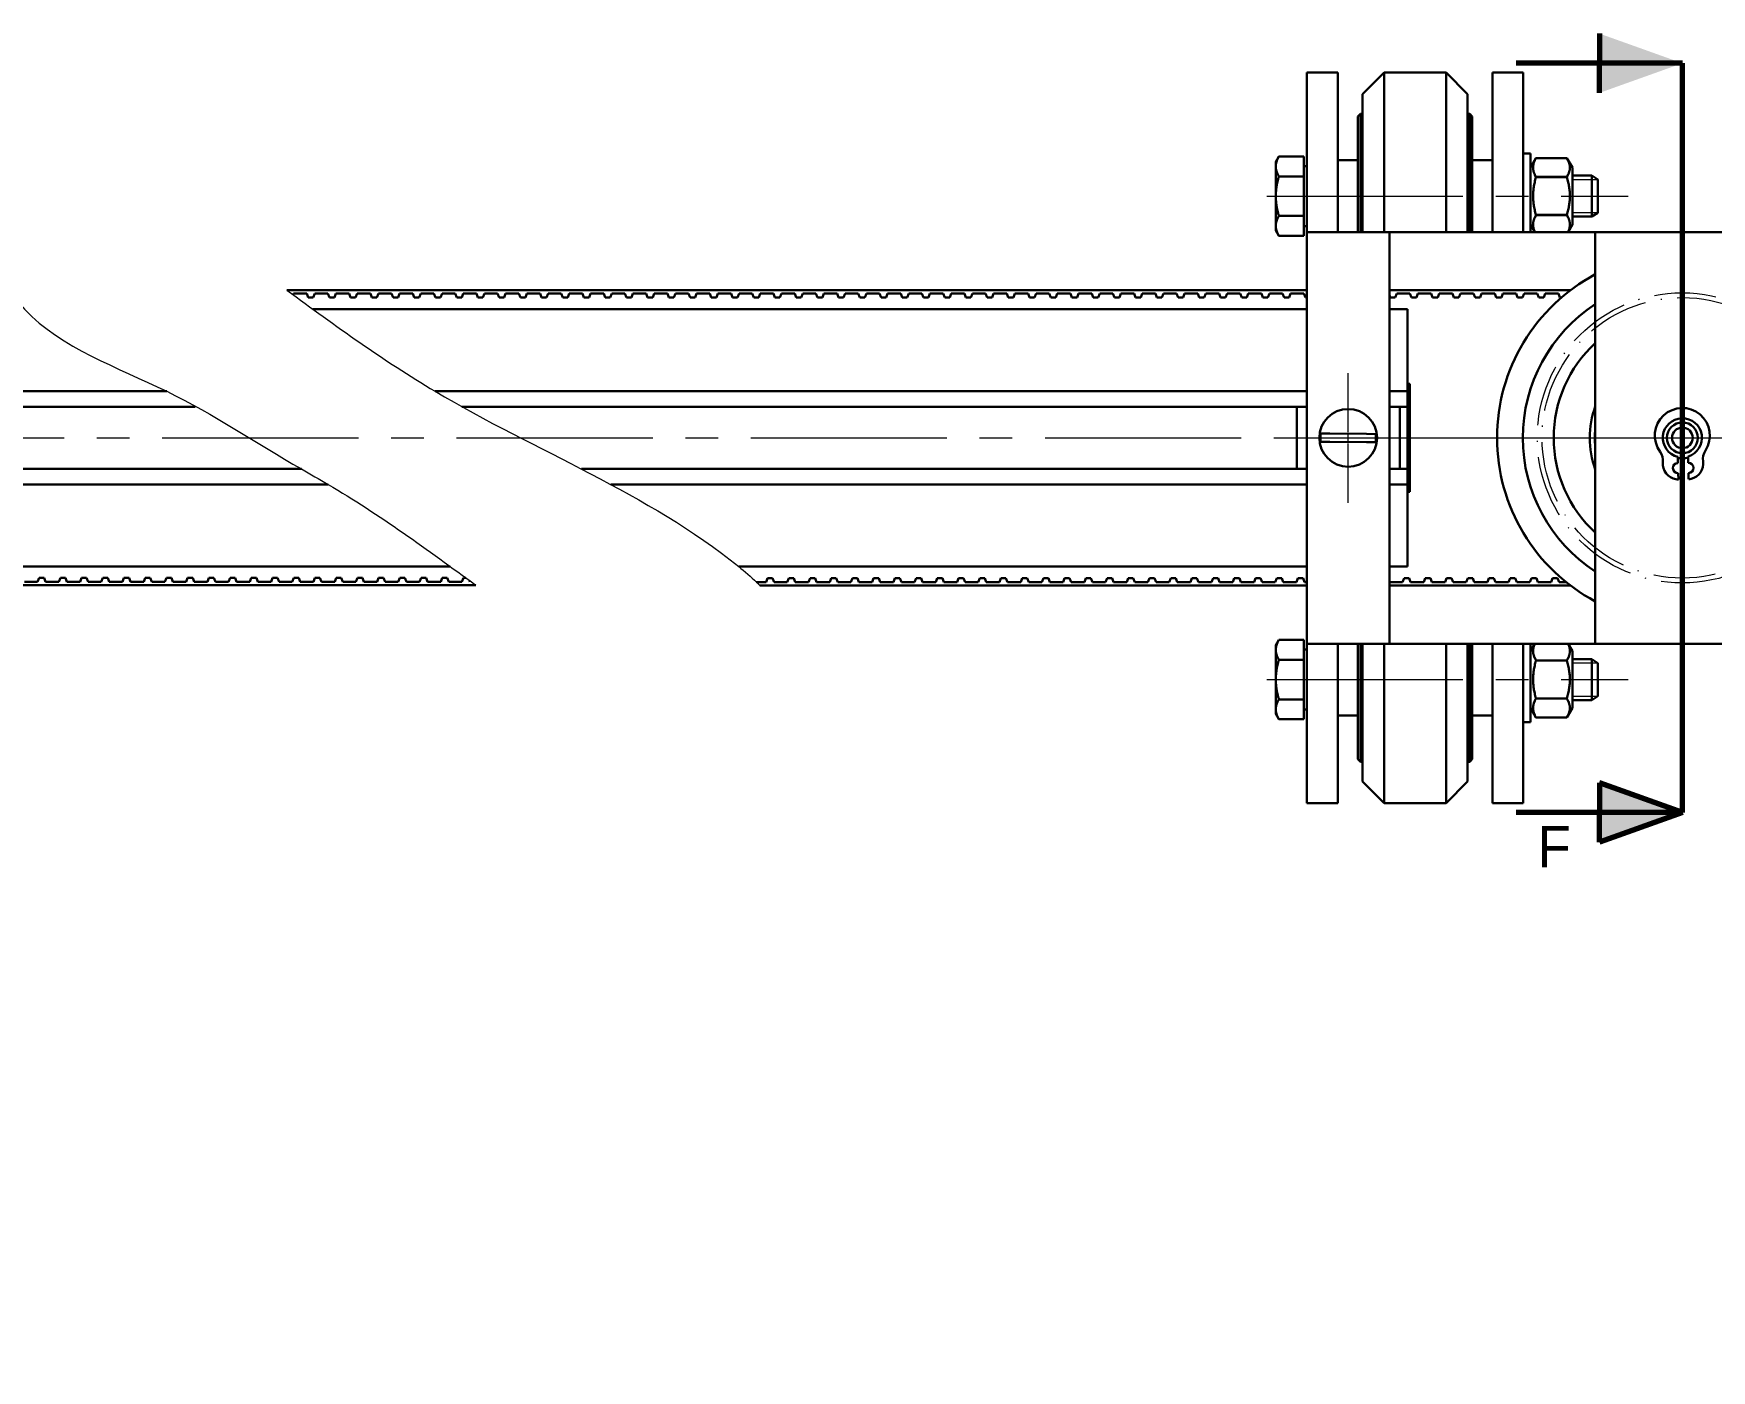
# Model space of a CAD drawing. Header units: millimetres. Extents: x 587 to 10361, y -8386 to 1488.
# Drawn here: x 8144.3 to 8307.3, y -6360.2 to -6230.4 of the extents above; entities that cross this region are included whole.
import ezdxf

# ---------------------------------------------------------------- set-up
doc = ezdxf.new("R2010")
doc.units = ezdxf.units.MM
doc.linetypes.add('ACAD_ISO10W100', pattern=[18, 12, -3, 0, -3])
doc.linetypes.add('CENTER2', pattern=[28.575, 19.05, -3.175, 3.175, -3.175])
for name, color, linetype, lineweight in [('Bgruba', 130, 'Continuous', 70), ('Cienka', 30, 'Continuous', 0), ('Gruba', 7, 'Continuous', 30), ('Przekrój', 50, 'Continuous', 15), ('Symetria', 210, 'ACAD_ISO10W100', 0), ('Widoczne (ISO)', 7, 'Continuous', 30), ('Wymiar', 3, 'Continuous', 20)]:
    doc.layers.add(name, color=color, linetype=linetype, lineweight=lineweight)
doc.dimstyles.get("Standard").update_dxf_attribs({"dimtxt": 2, "dimasz": 1, "dimexe": 0.18, "dimexo": 0.0625, "dimgap": 0.09, "dimtad": 1, "dimzin": 0, "dimdsep": 46, "dimtxsty": 'Standard', "dimcen": 1, "dimadec": 0, "dimazin": 0, "dimtfac": 1, "dimtofl": 0, "dimtmove": 0, "dimatfit": 3, "dimfxl": 1, "dimtolj": 1, "dimtzin": 0, "dimarcsym": 0})

# ---------------------------------------------------------------- blocks, each defined once
blk = doc.blocks.new('*U539')
at = {"layer": 'Symetria', "color": 0, "linetype": 'CENTER2', "transparency": 16777216}
blk.add_line((-3.7, 0), (31.4, 0), dxfattribs=at)
blk = doc.blocks.new('*U540')
at = {"layer": 'Symetria', "color": 0, "linetype": 'CENTER2', "transparency": 16777216}
blk.add_line((-3.7, 0), (31.4, 0), dxfattribs=at)
blk = doc.blocks.new('*U557')
at = {"layer": 'Symetria', "color": 0, "linetype": 'CENTER2', "transparency": 16777216}
for p, q in [((0, 0.38), (0, 5.4)), ((-5.4, 0), (-0.38, 0)), ((0.38, 0), (5.4, 0)), ((0, -5.4), (0, -0.38))]:
    blk.add_line(p, q, dxfattribs=at)
at = {"layer": 'Symetria', "color": 0, "linetype": 'Continuous', "transparency": 16777216}
for p, q in [((-0.19, 0), (0.19, 0)), ((0, -0.19), (0, 0.19))]:
    blk.add_line(p, q, dxfattribs=at)
blk = doc.blocks.new('*U558')
at = {"layer": 'Symetria', "color": 0, "linetype": 'CENTER2', "transparency": 16777216}
for p, q in [((0, 0.56), (0, 6.3)), ((-6.3, 0), (-0.56, 0)), ((0.56, 0), (6.3, 0)), ((0, -6.3), (0, -0.56))]:
    blk.add_line(p, q, dxfattribs=at)
at = {"layer": 'Symetria', "color": 0, "linetype": 'Continuous', "transparency": 16777216}
for p, q in [((-0.28, 0), (0.28, 0)), ((0, -0.28), (0, 0.28))]:
    blk.add_line(p, q, dxfattribs=at)
blk = doc.blocks.new('*U559')
at = {"layer": 'Symetria', "color": 0, "linetype": 'CENTER2', "transparency": 16777216}
for p, q in [((0, 3.6), (0, 21.5)), ((-21.5, 0), (-3.6, 0)), ((3.6, 0), (21.5, 0)), ((0, -21.5), (0, -3.6))]:
    blk.add_line(p, q, dxfattribs=at)
at = {"layer": 'Symetria', "color": 0, "linetype": 'Continuous', "transparency": 16777216}
for p, q in [((0, -1.8), (0, 1.8)), ((-1.8, 0), (1.8, 0))]:
    blk.add_line(p, q, dxfattribs=at)
blk = doc.blocks.new('*U561')
at = {"layer": 'Symetria', "color": 0, "linetype": 'CENTER2', "transparency": 16777216}
blk.add_line((-118.71, 0), (441.38, 0), dxfattribs=at)
blk = doc.blocks.new('*D643')
at = {"layer": 'Defpoints', "color": 0, "transparency": 16777216}
for p in [(7698.84, -6299.64), (8330.99, -6299.64), (8330.99, -6552.91)]:
    blk.add_point(p, dxfattribs=at)
at = {"layer": 'Wymiar', "color": 0, "lineweight": -2, "transparency": 16777216}
for p, q in [((7698.84, -6299.7), (7698.84, -6553.09)), ((8330.99, -6299.7), (8330.99, -6553.09)), ((7699.84, -6552.91), (8329.99, -6552.91))]:
    blk.add_line(p, q, dxfattribs=at)
at = {"layer": 'Wymiar', "color": 0, "transparency": 16777216}
for points in [[(7699.84, -6552.75), (7699.84, -6553.08), (7698.84, -6552.91)], [(8329.99, -6552.75), (8329.99, -6553.08), (8330.99, -6552.91)]]:
    blk.add_solid(points, dxfattribs=at)
at = {"layer": 'Wymiar', "color": 0, "transparency": 16777216, "insert": (8014.92, -6549.32), "char_height": 2, "attachment_point": 5}
blk.add_mtext('\\A1;{\\H3.5x;1443}', dxfattribs=at)

msp = doc.modelspace()

# ---------------------------------------------------------------- hatches: boundary and pattern name
at = {"layer": 'Bgruba'}
h = msp.add_hatch(color=256, dxfattribs=at)
h.dxf.hatch_style = 1
h.paths.add_polyline_path([(8296.382, -6236.126), (8303.447, -6233.598), (8303.447, -6233.24), (8296.382, -6233.24)])
h.paths.add_polyline_path([(8296.382, -6233.24), (8303.447, -6233.24), (8303.447, -6232.883), (8296.382, -6230.355)])
h.paths.add_polyline_path([(8303.447, -6233.24), (8304.447, -6233.24), (8303.447, -6232.883)])
h.paths.add_polyline_path([(8303.447, -6233.598), (8304.447, -6233.24), (8303.447, -6233.24)])
h = msp.add_hatch(color=256, dxfattribs=at)
h.dxf.hatch_style = 1
h.paths.add_polyline_path([(8296.382, -6308.919), (8303.447, -6306.391), (8303.447, -6306.034), (8296.382, -6306.034)])
h.paths.add_polyline_path([(8296.382, -6306.034), (8303.447, -6306.034), (8303.447, -6305.676), (8296.382, -6303.148)])
h.paths.add_polyline_path([(8303.447, -6306.034), (8304.447, -6306.034), (8303.447, -6305.676)])
h.paths.add_polyline_path([(8303.447, -6306.391), (8304.447, -6306.034), (8303.447, -6306.034)])

# ---------------------------------------------------------------- linework, layer by layer
for p, q in [((8296.382, -6230.355), (8296.382, -6233.24)), ((8304.447, -6233.24), (8288.317, -6233.24)), ((8296.382, -6236.126), (8296.382, -6233.24)), ((8304.447, -6306.034), (8304.447, -6233.24)), ((8304.447, -6306.034), (8296.382, -6303.148)), ((8296.382, -6303.148), (8296.382, -6306.034)), ((8304.447, -6306.034), (8288.317, -6306.034)), ((8304.447, -6306.034), (8296.382, -6308.919)), ((8296.382, -6308.919), (8296.382, -6306.034))]:
    msp.add_line(p, q, dxfattribs=at)
at = {"layer": 'Cienka'}
for p, q in [((8290.166, -6244.527), (8290.171, -6244.527)), ((8293.293, -6244.527), (8293.298, -6244.527)), ((8293.772, -6244.527), (8296.242, -6244.527)), ((8290.171, -6247.762), (8290.166, -6247.762)), ((8293.298, -6247.762), (8293.293, -6247.762)), ((8296.242, -6247.762), (8293.772, -6247.762)), ((8290.166, -6291.494), (8290.171, -6291.494)), ((8293.293, -6291.494), (8293.298, -6291.494)), ((8296.242, -6291.513), (8293.772, -6291.513)), ((8290.171, -6294.728), (8290.166, -6294.728)), ((8293.298, -6294.728), (8293.293, -6294.728)), ((8293.772, -6294.747), (8296.242, -6294.747))]:
    msp.add_line(p, q, dxfattribs=at)
at = {"layer": 'Gruba'}
for p, q in [((8267.99, -6234.154), (8267.99, -6249.637)), ((8267.99, -6234.154), (8270.99, -6234.154)), ((8270.99, -6234.154), (8270.99, -6249.637)), ((8273.39, -6236.254), (8275.49, -6234.154)), ((8275.49, -6234.154), (8281.49, -6234.154)), ((8275.49, -6249.637), (8275.49, -6234.154)), ((8283.59, -6236.254), (8281.49, -6234.154)), ((8281.49, -6249.637), (8281.49, -6234.154)), ((8285.99, -6234.154), (8285.99, -6249.637)), ((8285.99, -6234.154), (8288.99, -6234.154)), ((8288.99, -6234.154), (8288.99, -6249.637)), ((8273.39, -6249.637), (8273.39, -6236.254)), ((8283.59, -6249.637), (8283.59, -6236.254)), ((8272.94, -6238.404), (8273.19, -6238.154)), ((8272.94, -6249.637), (8272.94, -6238.404)), ((8273.39, -6238.154), (8273.19, -6238.154)), ((8273.19, -6249.637), (8273.19, -6238.154)), ((8283.59, -6238.154), (8283.79, -6238.154)), ((8284.04, -6238.404), (8283.79, -6238.154)), ((8283.79, -6249.637), (8283.79, -6238.154)), ((8284.04, -6249.637), (8284.04, -6238.404)), ((8288.99, -6242.006), (8289.692, -6242.006)), ((8289.692, -6242.006), (8289.692, -6246.154)), ((8270.99, -6242.654), (8272.94, -6242.654)), ((8272.94, -6249.637), (8272.94, -6242.654)), ((8284.04, -6242.654), (8285.99, -6242.654)), ((8289.692, -6243.384), (8290.228, -6242.456)), ((8289.692, -6243.384), (8290.228, -6242.456)), ((8289.692, -6243.384), (8289.692, -6243.384)), ((8289.692, -6248.904), (8289.692, -6243.384)), ((8293.232, -6242.449), (8290.232, -6242.449)), ((8293.232, -6242.449), (8290.232, -6242.449)), ((8293.772, -6243.384), (8293.236, -6242.456)), ((8293.772, -6243.384), (8293.236, -6242.456)), ((8293.772, -6248.904), (8293.772, -6243.384)), ((8293.772, -6243.384), (8293.772, -6248.904)), ((8293.232, -6244.287), (8290.232, -6244.287)), ((8293.232, -6244.306), (8290.232, -6244.306)), ((8293.772, -6244.144), (8295.309, -6244.144)), ((8293.772, -6244.144), (8295.639, -6244.144)), ((8296.242, -6244.527), (8295.639, -6244.144)), ((8295.639, -6244.144), (8295.639, -6248.144)), ((8296.242, -6247.762), (8296.242, -6244.527)), ((8296.242, -6244.527), (8296.242, -6247.762)), ((8289.692, -6249.637), (8289.692, -6246.154)), ((8293.232, -6247.982), (8290.232, -6247.982)), ((8293.232, -6248.001), (8290.232, -6248.001)), ((8293.772, -6248.144), (8295.309, -6248.144)), ((8295.639, -6248.144), (8293.772, -6248.144)), ((8296.242, -6247.762), (8295.639, -6248.144)), ((8267.99, -6249.637), (8275.99, -6249.637)), ((8267.99, -6249.637), (8267.99, -6289.637)), ((8275.99, -6249.637), (8295.99, -6249.637)), ((8275.99, -6289.637), (8275.99, -6249.637)), ((8289.692, -6248.904), (8290.115, -6249.637)), ((8289.692, -6248.904), (8290.115, -6249.637)), ((8289.692, -6248.923), (8289.692, -6248.923)), ((8293.772, -6248.904), (8293.349, -6249.637)), ((8293.772, -6248.904), (8293.349, -6249.637)), ((8295.99, -6289.637), (8295.99, -6249.637)), ((8330.99, -6249.637), (8295.99, -6249.637)), ((8267.99, -6255.303), (8168.931, -6255.301)), ((8293.56, -6255.303), (8275.99, -6255.303)), ((8169.524, -6255.733), (8169.567, -6255.614)), ((8169.567, -6255.614), (8170.85, -6255.614)), ((8170.85, -6255.614), (8170.993, -6256.009)), ((8170.993, -6256.009), (8171.484, -6256.009)), ((8171.484, -6256.009), (8171.628, -6255.614)), ((8171.628, -6255.614), (8172.91, -6255.614)), ((8172.91, -6255.614), (8173.054, -6256.009)), ((8173.054, -6256.009), (8173.544, -6256.009)), ((8173.544, -6256.009), (8173.688, -6255.614)), ((8173.688, -6255.614), (8174.97, -6255.614)), ((8174.97, -6255.614), (8175.114, -6256.009)), ((8175.114, -6256.009), (8175.605, -6256.009)), ((8175.605, -6256.009), (8175.748, -6255.614)), ((8175.748, -6255.614), (8177.031, -6255.614)), ((8177.031, -6255.614), (8177.174, -6256.01)), ((8177.174, -6256.01), (8177.665, -6256.01)), ((8177.665, -6256.01), (8177.809, -6255.614)), ((8177.809, -6255.614), (8179.091, -6255.614)), ((8179.091, -6255.614), (8179.235, -6256.01)), ((8179.235, -6256.01), (8179.725, -6256.01)), ((8179.725, -6256.01), (8179.869, -6255.614)), ((8179.869, -6255.614), (8181.151, -6255.615)), ((8181.151, -6255.615), (8181.295, -6256.01)), ((8181.295, -6256.01), (8181.786, -6256.01)), ((8181.786, -6256.01), (8181.929, -6255.615)), ((8181.929, -6255.615), (8183.212, -6255.615)), ((8183.212, -6255.615), (8183.356, -6256.01)), ((8183.356, -6256.01), (8183.846, -6256.01)), ((8183.846, -6256.01), (8183.99, -6255.615)), ((8183.99, -6255.615), (8185.272, -6255.615)), ((8185.272, -6255.615), (8185.416, -6256.01)), ((8185.416, -6256.01), (8185.906, -6256.01)), ((8185.906, -6256.01), (8186.05, -6255.615)), ((8186.05, -6255.615), (8187.332, -6255.615)), ((8187.332, -6255.615), (8187.476, -6256.01)), ((8187.476, -6256.01), (8187.967, -6256.01)), ((8187.967, -6256.01), (8188.11, -6255.615)), ((8188.11, -6255.615), (8189.393, -6255.615)), ((8189.393, -6255.615), (8189.537, -6256.01)), ((8189.537, -6256.01), (8190.027, -6256.01)), ((8190.027, -6256.01), (8190.171, -6255.615)), ((8190.171, -6255.615), (8191.453, -6255.615)), ((8191.453, -6255.615), (8191.597, -6256.01)), ((8191.597, -6256.01), (8192.087, -6256.01)), ((8192.087, -6256.01), (8192.231, -6255.615)), ((8192.231, -6255.615), (8193.514, -6255.615)), ((8193.514, -6255.615), (8193.657, -6256.01)), ((8193.657, -6256.01), (8194.148, -6256.01)), ((8194.148, -6256.01), (8194.292, -6255.615)), ((8194.292, -6255.615), (8195.574, -6255.615)), ((8195.574, -6255.615), (8195.718, -6256.01)), ((8195.718, -6256.01), (8196.208, -6256.01)), ((8196.208, -6256.01), (8196.352, -6255.615)), ((8196.352, -6255.615), (8197.634, -6255.615)), ((8197.634, -6255.615), (8197.778, -6256.01)), ((8197.778, -6256.01), (8198.269, -6256.01)), ((8198.269, -6256.01), (8198.412, -6255.615)), ((8198.412, -6255.615), (8199.695, -6255.615)), ((8199.695, -6255.615), (8199.838, -6256.01)), ((8199.838, -6256.01), (8200.329, -6256.01)), ((8200.329, -6256.01), (8200.473, -6255.615)), ((8200.473, -6255.615), (8201.755, -6255.615)), ((8201.755, -6255.615), (8201.899, -6256.01)), ((8201.899, -6256.01), (8202.389, -6256.01)), ((8202.389, -6256.01), (8202.533, -6255.615)), ((8202.533, -6255.615), (8203.815, -6255.615)), ((8203.815, -6255.615), (8203.959, -6256.01)), ((8203.959, -6256.01), (8204.45, -6256.01)), ((8204.45, -6256.01), (8204.593, -6255.615)), ((8204.593, -6255.615), (8205.876, -6255.615)), ((8205.876, -6255.615), (8206.02, -6256.01)), ((8206.02, -6256.01), (8206.51, -6256.01)), ((8206.51, -6256.01), (8206.654, -6255.615)), ((8206.654, -6255.615), (8207.936, -6255.615)), ((8207.936, -6255.615), (8208.08, -6256.01)), ((8208.08, -6256.01), (8208.57, -6256.01)), ((8208.57, -6256.01), (8208.714, -6255.615)), ((8208.714, -6255.615), (8209.996, -6255.615)), ((8209.996, -6255.615), (8210.14, -6256.01)), ((8210.14, -6256.01), (8210.631, -6256.01)), ((8210.631, -6256.01), (8210.774, -6255.615)), ((8210.774, -6255.615), (8212.057, -6255.615)), ((8212.057, -6255.615), (8212.201, -6256.01)), ((8212.201, -6256.01), (8212.691, -6256.01)), ((8212.691, -6256.01), (8212.835, -6255.615)), ((8212.835, -6255.615), (8214.117, -6255.615)), ((8214.117, -6255.615), (8214.261, -6256.01)), ((8214.261, -6256.01), (8214.751, -6256.01)), ((8214.751, -6256.01), (8214.895, -6255.615)), ((8214.895, -6255.615), (8216.178, -6255.615)), ((8216.178, -6255.615), (8216.321, -6256.01)), ((8216.321, -6256.01), (8216.812, -6256.01)), ((8216.812, -6256.01), (8216.956, -6255.615)), ((8216.956, -6255.615), (8218.238, -6255.615)), ((8218.238, -6255.615), (8218.382, -6256.01)), ((8218.382, -6256.01), (8218.872, -6256.01)), ((8218.872, -6256.01), (8219.016, -6255.615)), ((8219.016, -6255.615), (8220.298, -6255.615)), ((8220.298, -6255.615), (8220.442, -6256.01)), ((8220.442, -6256.01), (8220.932, -6256.01)), ((8220.932, -6256.01), (8221.076, -6255.615)), ((8221.076, -6255.615), (8222.359, -6255.615)), ((8222.359, -6255.615), (8222.502, -6256.01)), ((8222.502, -6256.01), (8222.993, -6256.01)), ((8222.993, -6256.01), (8223.137, -6255.615)), ((8223.137, -6255.615), (8224.419, -6255.615)), ((8224.419, -6255.615), (8224.563, -6256.01)), ((8224.563, -6256.01), (8225.053, -6256.01)), ((8225.053, -6256.01), (8225.197, -6255.615)), ((8225.197, -6255.615), (8226.479, -6255.615)), ((8226.479, -6255.615), (8226.623, -6256.011)), ((8226.623, -6256.011), (8227.114, -6256.011)), ((8227.114, -6256.011), (8227.257, -6255.615)), ((8227.257, -6255.615), (8228.54, -6255.615)), ((8228.54, -6255.615), (8228.683, -6256.011)), ((8228.683, -6256.011), (8229.174, -6256.011)), ((8229.174, -6256.011), (8229.318, -6255.615)), ((8229.318, -6255.615), (8230.6, -6255.616)), ((8230.6, -6255.616), (8230.744, -6256.011)), ((8230.744, -6256.011), (8231.234, -6256.011)), ((8231.234, -6256.011), (8231.378, -6255.616)), ((8231.378, -6255.616), (8232.66, -6255.616)), ((8232.66, -6255.616), (8232.804, -6256.011)), ((8232.804, -6256.011), (8233.295, -6256.011)), ((8233.295, -6256.011), (8233.438, -6255.616)), ((8233.438, -6255.616), (8234.721, -6255.616)), ((8234.721, -6255.616), (8234.865, -6256.011)), ((8234.865, -6256.011), (8235.355, -6256.011)), ((8235.355, -6256.011), (8235.499, -6255.616)), ((8235.499, -6255.616), (8236.781, -6255.616)), ((8236.781, -6255.616), (8236.925, -6256.011)), ((8236.925, -6256.011), (8237.415, -6256.011)), ((8237.415, -6256.011), (8237.559, -6255.616)), ((8237.559, -6255.616), (8238.842, -6255.616)), ((8238.842, -6255.616), (8238.985, -6256.011)), ((8238.985, -6256.011), (8239.476, -6256.011)), ((8239.476, -6256.011), (8239.62, -6255.616)), ((8239.62, -6255.616), (8240.902, -6255.616)), ((8240.902, -6255.616), (8241.046, -6256.011)), ((8241.046, -6256.011), (8241.536, -6256.011)), ((8241.536, -6256.011), (8241.68, -6255.616)), ((8241.68, -6255.616), (8242.962, -6255.616)), ((8242.962, -6255.616), (8243.106, -6256.011)), ((8243.106, -6256.011), (8243.596, -6256.011)), ((8243.596, -6256.011), (8243.74, -6255.616)), ((8243.74, -6255.616), (8245.023, -6255.616)), ((8245.023, -6255.616), (8245.166, -6256.011)), ((8245.166, -6256.011), (8245.657, -6256.011)), ((8245.657, -6256.011), (8245.801, -6255.616)), ((8245.801, -6255.616), (8247.083, -6255.616)), ((8247.083, -6255.616), (8247.227, -6256.011)), ((8247.227, -6256.011), (8247.717, -6256.011)), ((8247.717, -6256.011), (8247.861, -6255.616)), ((8247.861, -6255.616), (8249.143, -6255.616)), ((8249.143, -6255.616), (8249.287, -6256.011)), ((8249.287, -6256.011), (8249.778, -6256.011)), ((8249.778, -6256.011), (8249.921, -6255.616)), ((8249.921, -6255.616), (8251.204, -6255.616)), ((8251.204, -6255.616), (8251.347, -6256.011)), ((8251.347, -6256.011), (8251.838, -6256.011)), ((8251.838, -6256.011), (8251.982, -6255.616)), ((8251.982, -6255.616), (8253.264, -6255.616)), ((8253.264, -6255.616), (8253.408, -6256.011)), ((8253.408, -6256.011), (8253.898, -6256.011)), ((8253.898, -6256.011), (8254.042, -6255.616)), ((8254.042, -6255.616), (8255.324, -6255.616)), ((8255.324, -6255.616), (8255.468, -6256.011)), ((8255.468, -6256.011), (8255.959, -6256.011)), ((8255.959, -6256.011), (8256.102, -6255.616)), ((8256.102, -6255.616), (8257.385, -6255.616)), ((8257.385, -6255.616), (8257.529, -6256.011)), ((8257.529, -6256.011), (8258.019, -6256.011)), ((8258.019, -6256.011), (8258.163, -6255.616)), ((8258.163, -6255.616), (8259.445, -6255.616)), ((8259.445, -6255.616), (8259.589, -6256.011)), ((8259.589, -6256.011), (8260.079, -6256.011)), ((8260.079, -6256.011), (8260.223, -6255.616)), ((8260.223, -6255.616), (8261.506, -6255.616)), ((8261.506, -6255.616), (8261.649, -6256.011)), ((8261.649, -6256.011), (8262.14, -6256.011)), ((8262.14, -6256.011), (8262.284, -6255.616)), ((8262.284, -6255.616), (8263.566, -6255.616)), ((8263.566, -6255.616), (8263.71, -6256.011)), ((8263.71, -6256.011), (8264.2, -6256.011)), ((8264.2, -6256.011), (8264.344, -6255.616)), ((8264.344, -6255.616), (8265.626, -6255.616)), ((8265.626, -6255.616), (8265.77, -6256.011)), ((8265.77, -6256.011), (8266.26, -6256.011)), ((8266.26, -6256.011), (8266.404, -6255.616)), ((8266.404, -6255.616), (8267.687, -6255.616)), ((8267.687, -6255.616), (8267.83, -6256.011)), ((8267.83, -6256.011), (8267.99, -6256.011)), ((8275.99, -6255.787), (8276.072, -6256.012)), ((8276.072, -6256.012), (8276.562, -6256.012)), ((8276.562, -6256.012), (8276.706, -6255.616)), ((8276.706, -6255.616), (8277.988, -6255.616)), ((8277.988, -6255.616), (8278.132, -6256.012)), ((8278.132, -6256.012), (8278.623, -6256.012)), ((8278.623, -6256.012), (8278.766, -6255.616)), ((8278.766, -6255.616), (8280.049, -6255.617)), ((8280.049, -6255.617), (8280.193, -6256.012)), ((8280.193, -6256.012), (8280.683, -6256.012)), ((8280.683, -6256.012), (8280.827, -6255.617)), ((8280.827, -6255.617), (8282.109, -6255.617)), ((8282.109, -6255.617), (8282.253, -6256.012)), ((8282.253, -6256.012), (8282.743, -6256.012)), ((8282.743, -6256.012), (8282.887, -6255.617)), ((8282.887, -6255.617), (8284.17, -6255.617)), ((8284.17, -6255.617), (8284.313, -6256.012)), ((8284.313, -6256.012), (8284.804, -6256.012)), ((8284.804, -6256.012), (8284.948, -6255.617)), ((8284.948, -6255.617), (8286.23, -6255.617)), ((8286.23, -6255.617), (8286.374, -6256.012)), ((8286.374, -6256.012), (8286.864, -6256.012)), ((8286.864, -6256.012), (8287.008, -6255.617)), ((8287.008, -6255.617), (8288.29, -6255.617)), ((8288.29, -6255.617), (8288.434, -6256.012)), ((8288.434, -6256.012), (8288.924, -6256.012)), ((8288.924, -6256.012), (8289.068, -6255.617)), ((8289.068, -6255.617), (8290.351, -6255.617)), ((8290.351, -6255.617), (8290.494, -6256.012)), ((8290.494, -6256.012), (8290.985, -6256.012)), ((8290.985, -6256.012), (8291.129, -6255.617)), ((8291.129, -6255.617), (8292.411, -6255.617)), ((8292.411, -6255.617), (8292.555, -6256.012)), ((8292.555, -6256.012), (8292.685, -6256.012)), ((8171.456, -6257.137), (8267.99, -6257.137)), ((8275.99, -6257.137), (8277.75, -6257.137)), ((8277.75, -6257.137), (8277.75, -6265.112)), ((8157.254, -6265.112), (8127.747, -6265.112)), ((8267.99, -6265.112), (8183.314, -6265.112)), ((8277.75, -6265.112), (8275.99, -6265.112)), ((8277.75, -6264.387), (8277.99, -6264.387)), ((8277.75, -6266.612), (8277.75, -6265.112)), ((8277.99, -6264.387), (8277.99, -6265.387)), ((8129.247, -6266.612), (8160.012, -6266.612)), ((8185.912, -6266.612), (8267.99, -6266.612)), ((8266.988, -6272.662), (8266.988, -6266.612)), ((8275.99, -6266.612), (8277.75, -6266.612)), ((8276.992, -6272.662), (8276.992, -6266.612)), ((8277.75, -6265.387), (8277.99, -6265.387)), ((8277.75, -6266.612), (8277.75, -6272.662)), ((8277.99, -6265.387), (8277.99, -6273.887)), ((8270.213, -6270.018), (8269.32, -6270.008)), ((8269.329, -6269.208), (8270.221, -6269.218)), ((8273.759, -6270.056), (8270.213, -6270.018)), ((8270.221, -6269.218), (8273.768, -6269.256)), ((8273.768, -6269.256), (8274.66, -6269.266)), ((8274.651, -6270.066), (8273.759, -6270.056)), ((8303.997, -6271.483), (8304.013, -6272.083)), ((8305.012, -6272.056), (8304.996, -6271.456)), ((8170.331, -6272.662), (8129.247, -6272.662)), ((8267.99, -6272.662), (8197.521, -6272.662)), ((8277.75, -6272.662), (8275.99, -6272.662)), ((8277.75, -6274.162), (8277.75, -6272.662)), ((8304.04, -6273.082), (8304.056, -6273.682)), ((8305.055, -6273.655), (8305.039, -6273.055)), ((8127.747, -6274.162), (8172.929, -6274.162)), ((8200.371, -6274.162), (8267.99, -6274.162)), ((8275.99, -6274.162), (8277.75, -6274.162)), ((8277.75, -6273.887), (8277.99, -6273.887)), ((8277.75, -6274.162), (8277.75, -6282.137)), ((8277.75, -6274.887), (8277.99, -6274.887)), ((8277.99, -6273.887), (8277.99, -6274.887)), ((8124.272, -6282.137), (8184.791, -6282.137)), ((8212.802, -6282.137), (8267.99, -6282.137)), ((8275.99, -6282.137), (8277.75, -6282.137)), ((8124.272, -6283.951), (8187.276, -6283.952)), ((8144.721, -6283.637), (8143.439, -6283.637)), ((8144.865, -6283.242), (8144.721, -6283.637)), ((8145.356, -6283.242), (8144.865, -6283.242)), ((8145.499, -6283.638), (8145.356, -6283.242)), ((8146.782, -6283.638), (8145.499, -6283.638)), ((8146.926, -6283.242), (8146.782, -6283.638)), ((8147.416, -6283.242), (8146.926, -6283.242)), ((8147.56, -6283.638), (8147.416, -6283.242)), ((8148.842, -6283.638), (8147.56, -6283.638)), ((8148.986, -6283.243), (8148.842, -6283.638)), ((8149.476, -6283.243), (8148.986, -6283.243)), ((8149.62, -6283.638), (8149.476, -6283.243)), ((8150.903, -6283.638), (8149.62, -6283.638)), ((8151.046, -6283.243), (8150.903, -6283.638)), ((8151.537, -6283.243), (8151.046, -6283.243)), ((8151.681, -6283.638), (8151.537, -6283.243)), ((8152.963, -6283.638), (8151.681, -6283.638)), ((8153.107, -6283.243), (8152.963, -6283.638)), ((8153.597, -6283.243), (8153.107, -6283.243)), ((8153.741, -6283.638), (8153.597, -6283.243)), ((8155.023, -6283.638), (8153.741, -6283.638)), ((8155.167, -6283.243), (8155.023, -6283.638)), ((8155.657, -6283.243), (8155.167, -6283.243)), ((8155.801, -6283.638), (8155.657, -6283.243)), ((8157.084, -6283.638), (8155.801, -6283.638)), ((8157.227, -6283.243), (8157.084, -6283.638)), ((8157.718, -6283.243), (8157.227, -6283.243)), ((8157.862, -6283.638), (8157.718, -6283.243)), ((8159.144, -6283.638), (8157.862, -6283.638)), ((8159.288, -6283.243), (8159.144, -6283.638)), ((8159.778, -6283.243), (8159.288, -6283.243)), ((8159.922, -6283.638), (8159.778, -6283.243)), ((8161.204, -6283.638), (8159.922, -6283.638)), ((8161.348, -6283.243), (8161.204, -6283.638)), ((8161.839, -6283.243), (8161.348, -6283.243)), ((8161.982, -6283.638), (8161.839, -6283.243)), ((8163.265, -6283.638), (8161.982, -6283.638)), ((8163.409, -6283.243), (8163.265, -6283.638)), ((8163.899, -6283.243), (8163.409, -6283.243)), ((8164.043, -6283.638), (8163.899, -6283.243)), ((8165.325, -6283.638), (8164.043, -6283.638)), ((8165.469, -6283.243), (8165.325, -6283.638)), ((8165.959, -6283.243), (8165.469, -6283.243)), ((8166.103, -6283.638), (8165.959, -6283.243)), ((8167.385, -6283.638), (8166.103, -6283.638)), ((8167.529, -6283.243), (8167.385, -6283.638)), ((8168.02, -6283.243), (8167.529, -6283.243)), ((8168.163, -6283.638), (8168.02, -6283.243)), ((8169.446, -6283.638), (8168.163, -6283.638)), ((8169.59, -6283.243), (8169.446, -6283.638)), ((8170.08, -6283.243), (8169.59, -6283.243)), ((8170.224, -6283.638), (8170.08, -6283.243)), ((8171.506, -6283.638), (8170.224, -6283.638)), ((8171.65, -6283.243), (8171.506, -6283.638)), ((8172.14, -6283.243), (8171.65, -6283.243)), ((8172.284, -6283.638), (8172.14, -6283.243)), ((8173.567, -6283.638), (8172.284, -6283.638)), ((8173.71, -6283.243), (8173.567, -6283.638)), ((8174.201, -6283.243), (8173.71, -6283.243)), ((8174.345, -6283.638), (8174.201, -6283.243)), ((8175.627, -6283.638), (8174.345, -6283.638)), ((8175.771, -6283.243), (8175.627, -6283.638)), ((8176.261, -6283.243), (8175.771, -6283.243)), ((8176.405, -6283.638), (8176.261, -6283.243)), ((8177.687, -6283.638), (8176.405, -6283.638)), ((8177.831, -6283.243), (8177.687, -6283.638)), ((8178.321, -6283.243), (8177.831, -6283.243)), ((8178.465, -6283.638), (8178.321, -6283.243)), ((8179.748, -6283.638), (8178.465, -6283.638)), ((8179.891, -6283.243), (8179.748, -6283.638)), ((8180.382, -6283.243), (8179.891, -6283.243)), ((8180.526, -6283.638), (8180.382, -6283.243)), ((8181.808, -6283.638), (8180.526, -6283.638)), ((8181.952, -6283.243), (8181.808, -6283.638)), ((8182.442, -6283.243), (8181.952, -6283.243)), ((8182.586, -6283.638), (8182.442, -6283.243)), ((8183.868, -6283.638), (8182.586, -6283.638)), ((8184.012, -6283.243), (8183.868, -6283.638)), ((8184.503, -6283.243), (8184.012, -6283.243)), ((8184.646, -6283.638), (8184.503, -6283.243)), ((8185.929, -6283.638), (8184.646, -6283.638)), ((8186.072, -6283.243), (8185.929, -6283.638)), ((8186.308, -6283.243), (8186.072, -6283.243)), ((8186.707, -6283.638), (8186.655, -6283.497)), ((8215.462, -6283.655), (8214.535, -6283.655)), ((8214.849, -6283.969), (8267.99, -6283.97)), ((8215.606, -6283.26), (8215.462, -6283.655)), ((8216.096, -6283.26), (8215.606, -6283.26)), ((8216.24, -6283.655), (8216.096, -6283.26)), ((8217.523, -6283.655), (8216.24, -6283.655)), ((8217.666, -6283.26), (8217.523, -6283.655)), ((8218.157, -6283.26), (8217.666, -6283.26)), ((8218.301, -6283.655), (8218.157, -6283.26)), ((8219.583, -6283.655), (8218.301, -6283.655)), ((8219.727, -6283.26), (8219.583, -6283.655)), ((8220.217, -6283.26), (8219.727, -6283.26)), ((8220.361, -6283.655), (8220.217, -6283.26)), ((8221.643, -6283.655), (8220.361, -6283.655)), ((8221.787, -6283.26), (8221.643, -6283.655)), ((8222.278, -6283.26), (8221.787, -6283.26)), ((8222.421, -6283.655), (8222.278, -6283.26)), ((8223.704, -6283.655), (8222.421, -6283.655)), ((8223.848, -6283.26), (8223.704, -6283.655)), ((8224.338, -6283.26), (8223.848, -6283.26)), ((8224.482, -6283.656), (8224.338, -6283.26)), ((8225.764, -6283.656), (8224.482, -6283.656)), ((8225.908, -6283.26), (8225.764, -6283.656)), ((8226.398, -6283.26), (8225.908, -6283.26)), ((8226.542, -6283.656), (8226.398, -6283.26)), ((8227.824, -6283.656), (8226.542, -6283.656)), ((8227.968, -6283.261), (8227.824, -6283.656)), ((8228.459, -6283.261), (8227.968, -6283.261)), ((8228.602, -6283.656), (8228.459, -6283.261)), ((8229.885, -6283.656), (8228.602, -6283.656)), ((8230.029, -6283.261), (8229.885, -6283.656)), ((8230.519, -6283.261), (8230.029, -6283.261)), ((8230.663, -6283.656), (8230.519, -6283.261)), ((8231.945, -6283.656), (8230.663, -6283.656)), ((8232.089, -6283.261), (8231.945, -6283.656)), ((8232.579, -6283.261), (8232.089, -6283.261)), ((8232.723, -6283.656), (8232.579, -6283.261)), ((8234.006, -6283.656), (8232.723, -6283.656)), ((8234.149, -6283.261), (8234.006, -6283.656)), ((8234.64, -6283.261), (8234.149, -6283.261)), ((8234.784, -6283.656), (8234.64, -6283.261)), ((8236.066, -6283.656), (8234.784, -6283.656)), ((8236.21, -6283.261), (8236.066, -6283.656)), ((8236.7, -6283.261), (8236.21, -6283.261)), ((8236.844, -6283.656), (8236.7, -6283.261)), ((8238.126, -6283.656), (8236.844, -6283.656)), ((8238.27, -6283.261), (8238.126, -6283.656)), ((8238.76, -6283.261), (8238.27, -6283.261)), ((8238.904, -6283.656), (8238.76, -6283.261)), ((8240.187, -6283.656), (8238.904, -6283.656)), ((8240.33, -6283.261), (8240.187, -6283.656)), ((8240.821, -6283.261), (8240.33, -6283.261)), ((8240.965, -6283.656), (8240.821, -6283.261)), ((8242.247, -6283.656), (8240.965, -6283.656)), ((8242.391, -6283.261), (8242.247, -6283.656)), ((8242.881, -6283.261), (8242.391, -6283.261)), ((8243.025, -6283.656), (8242.881, -6283.261)), ((8244.307, -6283.656), (8243.025, -6283.656)), ((8244.451, -6283.261), (8244.307, -6283.656)), ((8244.942, -6283.261), (8244.451, -6283.261)), ((8245.085, -6283.656), (8244.942, -6283.261)), ((8246.368, -6283.656), (8245.085, -6283.656)), ((8246.511, -6283.261), (8246.368, -6283.656)), ((8247.002, -6283.261), (8246.511, -6283.261)), ((8247.146, -6283.656), (8247.002, -6283.261)), ((8248.428, -6283.656), (8247.146, -6283.656)), ((8248.572, -6283.261), (8248.428, -6283.656)), ((8249.062, -6283.261), (8248.572, -6283.261)), ((8249.206, -6283.656), (8249.062, -6283.261)), ((8250.488, -6283.656), (8249.206, -6283.656)), ((8250.632, -6283.261), (8250.488, -6283.656)), ((8251.123, -6283.261), (8250.632, -6283.261)), ((8250.875, -6283.61), (8250.879, -6283.61)), ((8251.266, -6283.656), (8251.123, -6283.261)), ((8252.549, -6283.656), (8251.266, -6283.656)), ((8252.693, -6283.261), (8252.549, -6283.656)), ((8253.183, -6283.261), (8252.693, -6283.261)), ((8253.327, -6283.656), (8253.183, -6283.261)), ((8254.609, -6283.656), (8253.327, -6283.656)), ((8254.753, -6283.261), (8254.609, -6283.656)), ((8255.243, -6283.261), (8254.753, -6283.261)), ((8255.387, -6283.656), (8255.243, -6283.261)), ((8256.67, -6283.656), (8255.387, -6283.656)), ((8256.813, -6283.261), (8256.67, -6283.656)), ((8257.304, -6283.261), (8256.813, -6283.261)), ((8257.448, -6283.656), (8257.304, -6283.261)), ((8258.73, -6283.656), (8257.448, -6283.656)), ((8258.874, -6283.261), (8258.73, -6283.656)), ((8259.364, -6283.261), (8258.874, -6283.261)), ((8259.508, -6283.656), (8259.364, -6283.261)), ((8260.79, -6283.656), (8259.508, -6283.656)), ((8260.934, -6283.261), (8260.79, -6283.656)), ((8261.424, -6283.261), (8260.934, -6283.261)), ((8261.568, -6283.656), (8261.424, -6283.261)), ((8262.851, -6283.656), (8261.568, -6283.656)), ((8262.994, -6283.261), (8262.851, -6283.656)), ((8263.485, -6283.261), (8262.994, -6283.261)), ((8263.629, -6283.656), (8263.485, -6283.261)), ((8264.911, -6283.656), (8263.629, -6283.656)), ((8265.055, -6283.261), (8264.911, -6283.656)), ((8265.545, -6283.261), (8265.055, -6283.261)), ((8265.689, -6283.656), (8265.545, -6283.261)), ((8266.971, -6283.656), (8265.689, -6283.656)), ((8267.115, -6283.261), (8266.971, -6283.656)), ((8267.606, -6283.261), (8267.115, -6283.261)), ((8267.749, -6283.656), (8267.606, -6283.261)), ((8267.99, -6283.656), (8267.749, -6283.656)), ((8275.991, -6283.657), (8275.99, -6283.655)), ((8275.99, -6283.97), (8293.559, -6283.971)), ((8277.273, -6283.657), (8275.991, -6283.657)), ((8277.417, -6283.262), (8277.273, -6283.657)), ((8277.907, -6283.262), (8277.417, -6283.262)), ((8278.051, -6283.657), (8277.907, -6283.262)), ((8279.333, -6283.657), (8278.051, -6283.657)), ((8279.477, -6283.262), (8279.333, -6283.657)), ((8279.968, -6283.262), (8279.477, -6283.262)), ((8280.112, -6283.657), (8279.968, -6283.262)), ((8281.394, -6283.657), (8280.112, -6283.657)), ((8281.538, -6283.262), (8281.394, -6283.657)), ((8282.028, -6283.262), (8281.538, -6283.262)), ((8282.172, -6283.657), (8282.028, -6283.262)), ((8283.454, -6283.657), (8282.172, -6283.657)), ((8283.598, -6283.262), (8283.454, -6283.657)), ((8284.088, -6283.262), (8283.598, -6283.262)), ((8284.232, -6283.657), (8284.088, -6283.262)), ((8285.515, -6283.657), (8284.232, -6283.657)), ((8285.658, -6283.262), (8285.515, -6283.657)), ((8286.149, -6283.262), (8285.658, -6283.262)), ((8286.293, -6283.657), (8286.149, -6283.262)), ((8287.575, -6283.657), (8286.293, -6283.657)), ((8287.719, -6283.262), (8287.575, -6283.657)), ((8288.209, -6283.262), (8287.719, -6283.262)), ((8288.353, -6283.657), (8288.209, -6283.262)), ((8289.635, -6283.657), (8288.353, -6283.657)), ((8289.779, -6283.262), (8289.635, -6283.657)), ((8290.27, -6283.262), (8289.779, -6283.262)), ((8290.413, -6283.657), (8290.27, -6283.262)), ((8291.696, -6283.657), (8290.413, -6283.657)), ((8291.839, -6283.262), (8291.696, -6283.657)), ((8292.33, -6283.262), (8291.839, -6283.262)), ((8292.474, -6283.657), (8292.33, -6283.262)), ((8293.158, -6283.657), (8292.474, -6283.657)), ((8267.99, -6289.637), (8267.99, -6305.12)), ((8267.99, -6289.637), (8275.99, -6289.637)), ((8270.99, -6289.637), (8270.99, -6305.12)), ((8272.94, -6296.62), (8272.94, -6289.637)), ((8272.94, -6300.87), (8272.94, -6289.637)), ((8273.19, -6301.12), (8273.19, -6289.637)), ((8273.39, -6303.02), (8273.39, -6289.637)), ((8275.49, -6305.12), (8275.49, -6289.637)), ((8275.99, -6289.637), (8295.99, -6289.637)), ((8281.49, -6305.12), (8281.49, -6289.637)), ((8283.59, -6303.02), (8283.59, -6289.637)), ((8283.79, -6301.12), (8283.79, -6289.637)), ((8284.04, -6300.87), (8284.04, -6289.637)), ((8285.99, -6289.637), (8285.99, -6305.12)), ((8288.99, -6289.637), (8288.99, -6305.12)), ((8289.692, -6290.351), (8290.104, -6289.637)), ((8289.692, -6290.351), (8290.104, -6289.637)), ((8289.692, -6289.637), (8289.692, -6293.12)), ((8289.692, -6290.351), (8289.692, -6290.351)), ((8289.692, -6295.871), (8289.692, -6290.351)), ((8293.772, -6290.351), (8293.36, -6289.637)), ((8293.772, -6290.351), (8293.36, -6289.637)), ((8293.772, -6295.871), (8293.772, -6290.351)), ((8293.772, -6290.351), (8293.772, -6295.871)), ((8293.772, -6291.13), (8295.309, -6291.13)), ((8295.639, -6291.13), (8293.772, -6291.13)), ((8296.242, -6291.513), (8295.639, -6291.13)), ((8295.639, -6295.13), (8295.639, -6291.13)), ((8330.99, -6289.637), (8295.99, -6289.637)), ((8293.232, -6291.254), (8290.232, -6291.254)), ((8293.232, -6291.273), (8290.232, -6291.273)), ((8296.242, -6291.513), (8296.242, -6294.747)), ((8296.242, -6294.747), (8296.242, -6291.513)), ((8289.692, -6297.268), (8289.692, -6293.12)), ((8289.692, -6295.871), (8290.228, -6296.8)), ((8289.692, -6295.871), (8290.228, -6296.8)), ((8289.692, -6295.89), (8289.692, -6295.89)), ((8293.232, -6294.949), (8290.232, -6294.949)), ((8293.232, -6294.968), (8290.232, -6294.968)), ((8293.772, -6295.871), (8293.236, -6296.8)), ((8293.772, -6295.871), (8293.236, -6296.8)), ((8293.772, -6295.13), (8295.309, -6295.13)), ((8293.772, -6295.13), (8295.639, -6295.13)), ((8296.242, -6294.747), (8295.639, -6295.13)), ((8270.99, -6296.62), (8272.94, -6296.62)), ((8284.04, -6296.62), (8285.99, -6296.62)), ((8288.99, -6297.268), (8289.692, -6297.268)), ((8293.232, -6296.806), (8290.232, -6296.806)), ((8293.232, -6296.806), (8290.232, -6296.806)), ((8272.94, -6300.87), (8273.19, -6301.12)), ((8284.04, -6300.87), (8283.79, -6301.12)), ((8273.39, -6301.12), (8273.19, -6301.12)), ((8283.59, -6301.12), (8283.79, -6301.12)), ((8273.39, -6303.02), (8275.49, -6305.12)), ((8283.59, -6303.02), (8281.49, -6305.12)), ((8267.99, -6305.12), (8270.99, -6305.12)), ((8275.49, -6305.12), (8281.49, -6305.12)), ((8285.99, -6305.12), (8288.99, -6305.12))]:
    msp.add_line(p, q, dxfattribs=at)
for centre, radius in [((8271.99, -6269.637), 2.8), ((8304.447, -6269.637), 1.5), ((8304.447, -6269.637), 1)]:
    msp.add_circle(centre, radius, dxfattribs=at)
for centre, radius, start, end in [((8304.447, -6269.637), 18, 118.0238, 241.9762), ((8304.447, -6269.637), 15.5, 123.06695, 236.93305), ((8304.447, -6269.637), 12.5, 132.57596, 227.42404), ((8304.447, -6269.637), 9, 159.99731, 200.00269), ((8304.441, -6269.412), 2.675, 327.02951, 216.05365), ((8304.447, -6269.637), 1.9, 286.7991, 256.28406), ((8271.99, -6269.637), 2.695, 170.84932, 187.91838), ((8271.99, -6269.637), 2.695, 350.84932, 7.91838), ((8304.447, -6269.637), 8.5, 174.24035, 185.75965), ((8301.066, -6271.869), 1.5, 354.24523, 36.05365), ((8304.447, -6269.637), 2, 257.06407, 286.01909), ((8307.944, -6271.684), 1.5, 147.02951, 188.83793), ((8304.051, -6272.17), 1.5, 174.24523, 261.10325), ((8304.026, -6272.582), 0.5, 91.54158, 271.54158), ((8305.026, -6272.556), 0.5, 271.54158, 91.54158), ((8304.979, -6272.145), 1.5, 281.97991, 8.83793), ((8304.447, -6269.637), 4.064, 261.10325, 264.47433), ((8304.447, -6269.637), 4.064, 278.60884, 281.97991)]:
    msp.add_arc(centre, radius, start, end, dxfattribs=at)
for points, weights in [([(8290.232, -6242.449), (8289.698, -6243.368), (8290.232, -6244.287)], [1, 1.15470053838, 1]), ([(8290.232, -6244.306), (8289.698, -6243.378), (8290.232, -6242.449)], [1, 1.15470053838, 1]), ([(8290.232, -6242.449), (8290.23, -6242.452), (8290.228, -6242.456)], [1, 1.0004584973, 1.00091427683]), ([(8293.232, -6244.287), (8293.765, -6243.368), (8293.232, -6242.449)], [1, 1.15470053838, 1]), ([(8293.232, -6242.449), (8293.765, -6243.378), (8293.232, -6244.306)], [1, 1.15470053838, 1]), ([(8293.236, -6242.456), (8293.234, -6242.452), (8293.232, -6242.449)], [1.00091427683, 1.0004584973, 1]), ([(8290.232, -6244.287), (8289.698, -6246.135), (8290.232, -6247.982)], [1, 1.15470053838, 1]), ([(8290.232, -6248.001), (8289.698, -6246.154), (8290.232, -6244.306)], [1, 1.15470053838, 1]), ([(8293.232, -6247.982), (8293.765, -6246.135), (8293.232, -6244.287)], [1, 1.15470053838, 1]), ([(8293.232, -6244.306), (8293.765, -6246.154), (8293.232, -6248.001)], [1, 1.15470053838, 1]), ([(8290.232, -6247.982), (8289.744, -6248.831), (8290.126, -6249.637)], [1, 1.13950675207, 1.02740308214]), ([(8290.125, -6249.637), (8289.745, -6248.84), (8290.232, -6248.001)], [1.02766464508, 1.1393437882, 1]), ([(8293.338, -6249.637), (8293.719, -6248.831), (8293.232, -6247.982)], [1.0274030821, 1.13950675209, 1]), ([(8293.232, -6248.001), (8293.719, -6248.84), (8293.339, -6249.637)], [1, 1.13934378822, 1.02766464505]), ([(8290.116, -6289.637), (8289.75, -6290.423), (8290.232, -6291.254)], [1.03004091389, 1.13784317264, 1]), ([(8290.232, -6291.273), (8289.749, -6290.432), (8290.117, -6289.637)], [1, 1.13802261178, 1.02975983163]), ([(8293.232, -6291.254), (8293.714, -6290.423), (8293.348, -6289.637)], [1, 1.13784317262, 1.03004091392]), ([(8293.347, -6289.637), (8293.715, -6290.432), (8293.232, -6291.273)], [1.02975983166, 1.13802261176, 1]), ([(8290.232, -6291.254), (8289.698, -6293.101), (8290.232, -6294.949)], [1, 1.15470053838, 1]), ([(8290.232, -6294.968), (8289.698, -6293.12), (8290.232, -6291.273)], [1, 1.15470053838, 1]), ([(8293.232, -6294.949), (8293.765, -6293.101), (8293.232, -6291.254)], [1, 1.15470053838, 1]), ([(8293.232, -6291.273), (8293.765, -6293.12), (8293.232, -6294.968)], [1, 1.15470053838, 1]), ([(8290.232, -6294.949), (8289.698, -6295.877), (8290.232, -6296.806)], [1, 1.15470053838, 1]), ([(8290.232, -6296.806), (8289.698, -6295.887), (8290.232, -6294.968)], [1, 1.15470053838, 1]), ([(8293.232, -6296.806), (8293.765, -6295.877), (8293.232, -6294.949)], [1, 1.15470053838, 1]), ([(8293.232, -6294.968), (8293.765, -6295.887), (8293.232, -6296.806)], [1, 1.15470053838, 1]), ([(8290.232, -6296.806), (8290.23, -6296.803), (8290.228, -6296.8)], [1, 1.0004584973, 1.00091427683]), ([(8293.236, -6296.8), (8293.234, -6296.803), (8293.232, -6296.806)], [1.00091427683, 1.0004584973, 1])]:
    msp.add_rational_spline(points, weights, degree=2, dxfattribs=at)
at = {"layer": 'Przekrój'}
for points in [[(8168.931, -6255.301), (8183.314, -6265.112), (8212.802, -6282.137), (8214.535, -6283.655), (8214.849, -6283.969)], [(8142.094, -6255.597), (8143.441, -6257.137), (8157.254, -6265.112), (8170.331, -6272.662), (8172.929, -6274.162), (8187.278, -6283.954)]]:
    msp.add_spline(points, degree=3, dxfattribs=at)
at = {"layer": 'Symetria', "ltscale": 0.5}
for radius in [14.093, 13.627]:
    msp.add_circle((8304.447, -6269.637), radius, dxfattribs=at)
at = {"layer": 'Widoczne (ISO)'}
for p, q in [((8264.962, -6242.823), (8265.26, -6242.308)), ((8267.687, -6242.308), (8265.26, -6242.308)), ((8267.687, -6244.231), (8267.687, -6242.308)), ((8264.962, -6243.27), (8264.962, -6242.823)), ((8264.962, -6246.154), (8264.962, -6243.27)), ((8267.687, -6243.247), (8267.99, -6243.247)), ((8267.687, -6244.231), (8265.26, -6244.231)), ((8267.687, -6248.077), (8267.687, -6244.231)), ((8264.962, -6249.038), (8264.962, -6246.154)), ((8267.687, -6248.077), (8265.26, -6248.077)), ((8267.687, -6249.999), (8267.687, -6248.077)), ((8264.962, -6249.484), (8264.962, -6249.038)), ((8264.962, -6249.484), (8265.26, -6249.999)), ((8267.687, -6249.999), (8265.26, -6249.999)), ((8267.687, -6249.06), (8267.99, -6249.06)), ((8264.962, -6289.79), (8265.26, -6289.275)), ((8267.687, -6289.275), (8265.26, -6289.275)), ((8267.687, -6291.197), (8267.687, -6289.275)), ((8264.962, -6290.236), (8264.962, -6289.79)), ((8264.962, -6293.12), (8264.962, -6290.236)), ((8267.687, -6291.197), (8265.26, -6291.197)), ((8267.687, -6290.214), (8267.99, -6290.214)), ((8267.687, -6295.043), (8267.687, -6291.197)), ((8264.962, -6296.005), (8264.962, -6293.12)), ((8264.962, -6296.451), (8264.962, -6296.005)), ((8267.687, -6295.043), (8265.26, -6295.043)), ((8267.687, -6296.966), (8267.687, -6295.043)), ((8267.687, -6296.027), (8267.99, -6296.027)), ((8264.962, -6296.451), (8265.26, -6296.966)), ((8267.687, -6296.966), (8265.26, -6296.966))]:
    msp.add_line(p, q, dxfattribs=at)
for points in [[(8264.962, -6243.27), (8264.962, -6242.823), (8265.26, -6242.308)], [(8265.26, -6244.231), (8264.962, -6243.716), (8264.962, -6243.27)], [(8264.962, -6246.154), (8264.962, -6245.261), (8265.26, -6244.231)], [(8265.26, -6248.077), (8264.962, -6247.046), (8264.962, -6246.154)], [(8264.962, -6249.038), (8264.962, -6248.592), (8265.26, -6248.077)], [(8265.26, -6249.999), (8264.962, -6249.484), (8264.962, -6249.038)], [(8264.962, -6290.236), (8264.962, -6289.79), (8265.26, -6289.275)], [(8265.26, -6291.197), (8264.962, -6290.682), (8264.962, -6290.236)], [(8264.962, -6293.12), (8264.962, -6292.228), (8265.26, -6291.197)], [(8265.26, -6295.043), (8264.962, -6294.013), (8264.962, -6293.12)], [(8264.962, -6296.005), (8264.962, -6295.558), (8265.26, -6295.043)], [(8265.26, -6296.966), (8264.962, -6296.451), (8264.962, -6296.005)]]:
    msp.add_rational_spline(points, [1, 1.0379548493, 1], degree=2, dxfattribs=at)

# ---------------------------------------------------------------- block references
at = {"layer": 'Symetria', "linetype": 'CENTER2'}
for name, p in [('*U539', (8267.79, -6246.154)), ('*U559', (8304.447, -6269.637)), ('*U558', (8271.99, -6269.637)), ('*U557', (8304.447, -6269.637)), ('*U561', (7904.058, -6269.637)), ('*U540', (8267.79, -6293.12))]:
    msp.add_blockref(name, p, dxfattribs=at)

# ---------------------------------------------------------------- texts
at = {"layer": 'Wymiar', "insert": (8290.362, -6307.36), "char_height": 4, "attachment_point": 1}
msp.add_mtext_dynamic_manual_height_columns('F', width=4.34276, gutter_width=12.5, heights=[0], dxfattribs=at)

# ---------------------------------------------------------------- dimensions: what is measured, and where the dimension line sits
at = {"layer": 'Wymiar'}
dim = msp.add_linear_dim(base=(8330.99, -6552.914), p1=(7698.844, -6299.637), p2=(8330.99, -6299.637), text='{\\H3.5x;1443}', dimstyle='Standard', dxfattribs=at)
dim.commit()
dim.dimension.update_dxf_attribs({"geometry": '*D643', "text_midpoint": (8014.917, -6549.324)})

doc.saveas('drawing.dxf')
